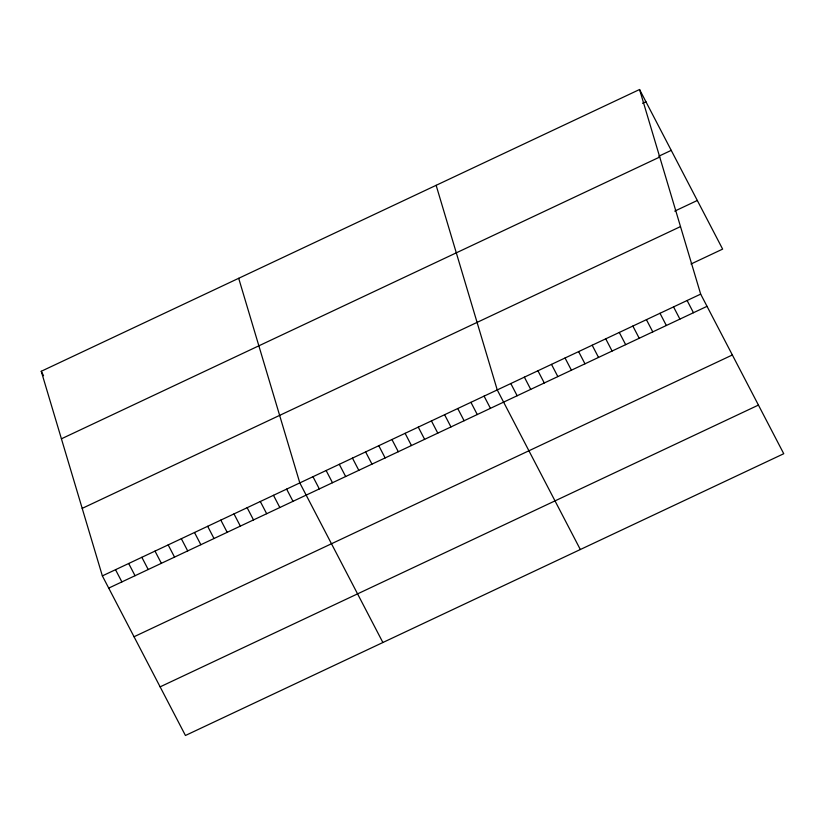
<?xml version="1.0" encoding="UTF-8"?>
<svg xmlns="http://www.w3.org/2000/svg" width="825" height="825" viewBox="0 0 825 825"><rect width="100%" height="100%" fill="white"/><g stroke="black" fill="none" stroke-linecap="round" stroke-linejoin="round"><path stroke-width="1.24" d="M639.561 89.513L700.673 294.123L783.75 453.719L185.439 735.488L102.362 575.891L41.25 371.281L639.561 89.513L722.638 249.109L690.999 264.01M642.531 103.321L645.923 101.722M658.804 156.214L671.241 150.367M61.411 438.807L659.732 157.039M674.726 211.118L697.321 200.475M82.191 508.375L680.501 226.597M102.362 575.891L700.673 294.123M108.714 588.112L707.025 306.333M134.032 636.745L732.342 354.977M160.122 686.854L758.433 405.085M687.112 300.506L693.464 312.727M673.551 306.9L679.903 319.11M659.99 313.283L666.342 325.493M646.418 319.667L652.781 331.887M632.857 326.061L639.22 338.271M619.297 332.444L625.659 344.654M605.736 338.827L612.098 351.048M592.175 345.221L598.538 357.431M578.614 351.605L584.977 363.815M565.053 357.988L571.416 370.208M551.492 364.382L557.844 376.592M537.931 370.765L544.283 382.975M524.37 377.149L530.722 389.369M510.809 383.543L517.162 395.752M580.326 549.522L497.248 389.926L436.136 185.316M484.079 396.124L490.442 408.334M470.92 402.322L477.273 414.542M457.751 408.519L464.114 420.74M444.593 414.717L450.955 426.938M431.434 420.915L437.786 433.135M418.265 427.123L424.627 439.333M405.106 433.321L411.458 445.531M391.937 439.519L398.3 451.729M378.778 445.717L385.141 457.927M365.619 451.914L371.972 464.124M352.45 458.112L358.813 470.322M339.292 464.31L345.644 476.53M326.123 470.508L332.485 482.728M312.964 476.706L319.327 488.926M382.882 642.5L299.805 482.903L238.693 278.303M286.636 489.112L292.999 501.322M273.477 495.309L279.83 507.519M260.308 501.507L266.671 513.717M247.149 507.705L253.512 519.915M233.991 513.903L240.343 526.113M220.822 520.101L227.184 532.321M207.663 526.298L214.015 538.519M194.494 532.496L200.857 544.717M181.335 538.694L187.698 550.914M168.176 544.902L174.529 557.112M155.007 551.1L161.37 563.31M141.848 557.298L148.201 569.508M41.25 371.281L43.56 375.726M128.679 563.496L135.042 575.706M115.521 569.693L121.883 581.903"/></g></svg>
